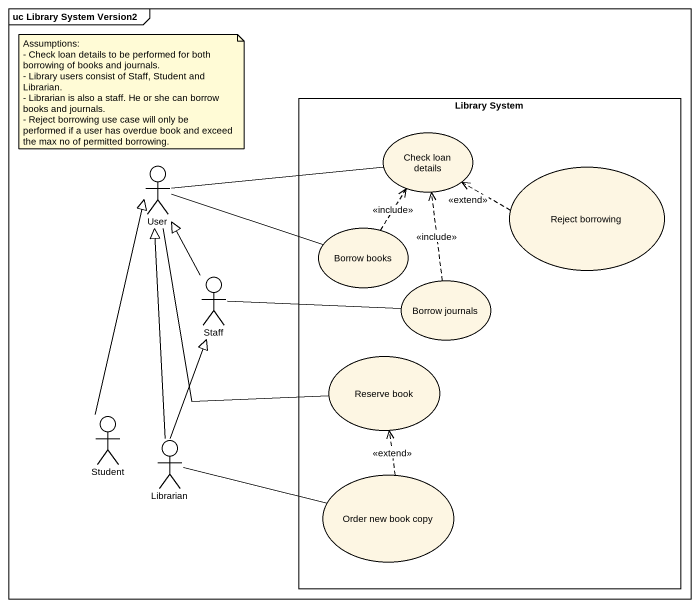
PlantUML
@startuml
mainframe uc Library System Version2
rectangle "Library System" as Library_System {
  usecase "Check loan details" as Check_loan_details
  usecase "Reject borrowing" as Reject_borrowing
  usecase "Borrow books" as Borrow_books
  usecase "Borrow journals" as Borrow_journals
  usecase "Reserve book" as Reserve_book
  usecase "Order new book copy" as Order_new_book_copy
}
actor User
actor Staff
actor Student
actor Librarian
User -right- Check_loan_details
User -right- Borrow_books
User -- Reserve_book
Reject_borrowing .left.> Check_loan_details : <<extend>>
Borrow_books .up.> Check_loan_details : <<include>>
Staff -up-|> User
Staff -right- Borrow_journals
Borrow_journals .up.> Check_loan_details : <<include>>
Student -up-|> User
Librarian -up-|> User
Librarian -up-|> Staff
Librarian -right- Order_new_book_copy
Order_new_book_copy .up.> Reserve_book : <<extend>>
note as N1
  Assumptions:
  - Check loan details to be performed for both borrowing of books and journals.
  - Library users consist of Staff, Student and Librarian.
  - Librarian is also a staff. He or she can borrow books and journals.
  - Reject borrowing use case will only be performed if a user has overdue book and exceed the max no of permitted borrowing.
end note
@enduml
